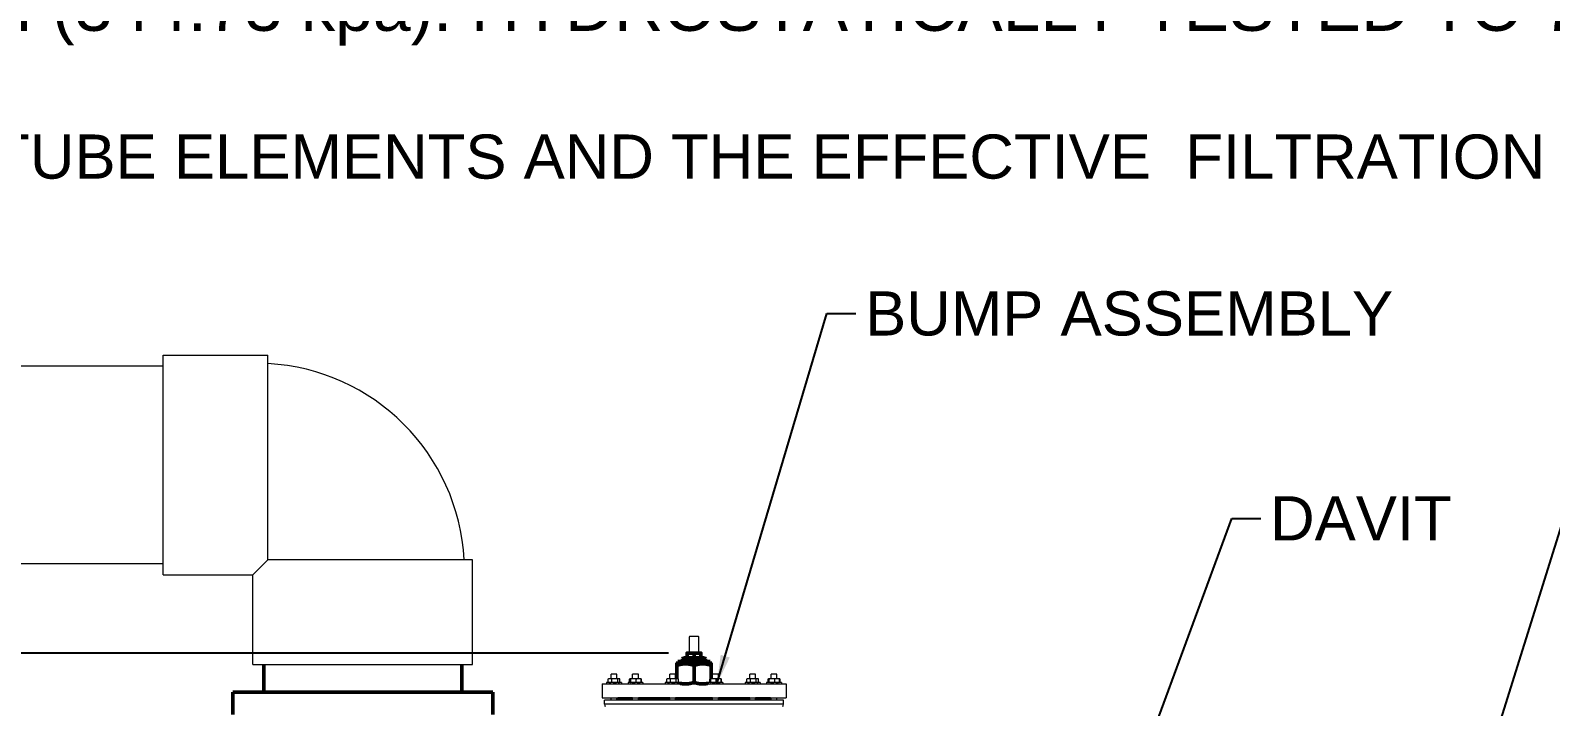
# Model space of a CAD drawing. Header units: inches. Extents: x 20 to 536, y 8 to 344.
# Drawn here: x 380.4 to 463, y 141.1 to 177.9 of the extents above; entities that cross this region are included whole.
import ezdxf

# ---------------------------------------------------------------- set-up
doc = ezdxf.new("R2010")
doc.units = ezdxf.units.IN
doc.header["$LTSCALE"] = 16
doc.header["$MEASUREMENT"] = 0
for name, color, linetype, lineweight in [('Dimension (ANSI)', 7, 'Continuous', 25), ('Symbol', 7, 'Continuous', 25), ('Symbol (ANSI)', 7, 'Continuous', 25), ('Visible (ANSI)', 7, 'Continuous', 50)]:
    doc.layers.add(name, color=color, linetype=linetype, lineweight=lineweight)
doc.styles.add('Standard D-E', font='arial.ttf')
doc.styles.add('Standard D-E NeptuneBenson', font='arial.ttf')
doc.dimstyles.new('Default D-E$7', dxfattribs={"dimscale": 16, "dimtxt": 0.15, "dimasz": 0.098425, "dimexe": 0.125, "dimexo": 0.0625, "dimgap": 0.031496, "dimtad": 0, "dimtih": 1, "dimtoh": 1, "dimrnd": 1e-08, "dimzin": 4, "dimdsep": 46, "dimtxsty": 'Standard D-E', "dimcen": 0.09, "dimdle": 0.393701, "dimclrd": 256, "dimclre": 256, "dimclrt": 256, "dimadec": 0, "dimazin": 1, "dimtfac": 1, "dimtofl": 0, "dimtmove": 0, "dimatfit": 3, "dimfxl": 1, "dimtolj": 1, "dimtzin": 4, "dimlwd": -1, "dimlwe": -1, "dimarcsym": 0})
doc.dimstyles.new('in [mm] D-E NeptuneBenson', dxfattribs={"dimscale": 16, "dimtxt": 0.15, "dimasz": 0.098425, "dimexe": 0.125, "dimexo": 0.063, "dimgap": 0.031496, "dimtad": 0, "dimtih": 1, "dimtoh": 1, "dimdec": 4, "dimrnd": 1e-08, "dimzin": 3, "dimdsep": 46, "dimlunit": 5, "dimtxsty": 'Standard D-E', "dimcen": 0.09, "dimdle": 0.393701, "dimclrd": 256, "dimclre": 256, "dimclrt": 256, "dimadec": 1, "dimazin": 1, "dimtfac": 1, "dimtofl": 0, "dimtmove": 0, "dimatfit": 3, "dimfxl": 1, "dimfrac": 1, "dimtolj": 1, "dimtzin": 4, "dimlwd": -1, "dimlwe": -1, "dimarcsym": 0})
doc.dimstyles.new('in [mm] D-E NeptuneBenson$7', dxfattribs={"dimscale": 16, "dimtxt": 0.15, "dimasz": 0.098425, "dimexe": 0.125, "dimexo": 0.063, "dimgap": 0.031496, "dimtad": 0, "dimtih": 1, "dimtoh": 1, "dimdec": 4, "dimrnd": 1e-08, "dimzin": 3, "dimdsep": 46, "dimlunit": 5, "dimtxsty": 'Standard D-E', "dimcen": 0.09, "dimdle": 0.393701, "dimclrd": 256, "dimclre": 256, "dimclrt": 256, "dimadec": 1, "dimazin": 1, "dimtfac": 1, "dimtofl": 0, "dimtmove": 0, "dimatfit": 3, "dimfxl": 1, "dimfrac": 1, "dimtolj": 1, "dimtzin": 4, "dimlwd": -1, "dimlwe": -1, "dimarcsym": 0})

# ---------------------------------------------------------------- blocks, each defined once
blk = doc.blocks.new('*D25')
at = {"layer": 'Defpoints', "color": 0, "transparency": 16777216}
for p in [(336.905, 144.01), (416.113, 144.01), (390.911, 45.678)]:
    blk.add_point(p, dxfattribs=at)
at = {"layer": 'Dimension (ANSI)', "transparency": 16777216}
for p, q in [((415.105, 144.01), (334.905, 144.01)), ((336.905, 142.435), (336.905, 111.916)), ((336.905, 47.253), (336.905, 94.55)), ((389.903, 45.678), (334.905, 45.678))]:
    blk.add_line(p, q, dxfattribs=at)
for points in [[(336.642, 142.435), (337.167, 142.435), (336.905, 144.01)], [(336.642, 47.253), (337.167, 47.253), (336.905, 45.678)]]:
    blk.add_solid(points, dxfattribs=at)
at = {"layer": 'Dimension (ANSI)', "transparency": 16777216, "char_height": 2.4, "attachment_point": 5, "style": 'Standard D-E'}
for s, insert in [('\\A1; \\fArial|b0|i0;98{\\H1x;\\S5#16;} in', (336.905, 106.187)), ('\\A1;[2491.0 mm]{\\P\\fArial|b0|i0;SHIPPING HEIGHT\\P\\fArial|b0|i0;REF.}', (336.905, 97.504))]:
    blk.add_mtext(s, dxfattribs=dict(at, insert=insert))

msp = doc.modelspace()

# ---------------------------------------------------------------- linework, layer by layer
at = {"layer": 'Visible (ANSI)', "linetype": 'Continuous', "lineweight": 18}
for p, q in [((387.63792, 159.61565), (368.17517, 159.61565)), ((387.63792, 148.27265), (387.63792, 160.20865)), ((387.63792, 160.20865), (393.33092, 160.20865)), ((393.33092, 149.08365), (393.33092, 160.20865)), ((387.63792, 148.86565), (368.17517, 148.86565)), ((392.51992, 148.27265), (393.33092, 149.08365)), ((404.45592, 149.08365), (393.33092, 149.08365)), ((404.45592, 143.39065), (404.45592, 149.08365)), ((387.63792, 148.27265), (392.51992, 148.27265)), ((392.51992, 143.39065), (392.51992, 148.27265)), ((416.22779, 144.88543), (416.22779, 144.0098)), ((416.72717, 144.90631), (416.24867, 144.90631)), ((416.74805, 144.0098), (416.74805, 144.88543)), ((392.51992, 143.39065), (404.45592, 143.39065)), ((411.48792, 142.33379), (421.48792, 142.33379)), ((411.48792, 142.33379), (411.48792, 141.58379)), ((412.54726, 142.41379), (411.73526, 142.41379)), ((411.73526, 142.41379), (411.73526, 142.33379)), ((411.81899, 142.4341), (411.81899, 142.59649)), ((411.85976, 142.61679), (411.83656, 142.60598)), ((411.85976, 142.41379), (411.83656, 142.42461)), ((411.91793, 142.61679), (411.85976, 142.61679)), ((412.178, 142.61679), (411.91793, 142.61679)), ((412.29751, 142.86379), (411.98501, 142.86379)), ((411.98501, 142.61679), (411.98501, 142.86379)), ((412.01687, 142.4341), (412.01687, 142.59649)), ((412.40133, 142.61679), (412.178, 142.61679)), ((412.29751, 142.61679), (412.29751, 142.86379)), ((412.33913, 142.4341), (412.33913, 142.59649)), ((412.42276, 142.61679), (412.40133, 142.61679)), ((412.42276, 142.61679), (412.44595, 142.60598)), ((412.42276, 142.41379), (412.44595, 142.42461)), ((412.46352, 142.4341), (412.46352, 142.59649)), ((412.54726, 142.41379), (412.54726, 142.33379)), ((413.71194, 142.41379), (412.89994, 142.41379)), ((412.89994, 142.41379), (412.89994, 142.33379)), ((412.98367, 142.4341), (412.98367, 142.59649)), ((413.02201, 142.61566), (413.00125, 142.60598)), ((413.02201, 142.41493), (413.00125, 142.42461)), ((413.00564, 142.4341), (413.00564, 142.59649)), ((413.02444, 142.61679), (413.02201, 142.61566)), ((413.02444, 142.41379), (413.02201, 142.41493)), ((413.02685, 142.61679), (413.02444, 142.61679)), ((413.19822, 142.61679), (413.02685, 142.61679)), ((413.04806, 142.4341), (413.04806, 142.59649)), ((413.46219, 142.86379), (413.14969, 142.86379)), ((413.14969, 142.61679), (413.14969, 142.86379)), ((413.47731, 142.61679), (413.19822, 142.61679)), ((413.34837, 142.4341), (413.34837, 142.59649)), ((413.46219, 142.61679), (413.46219, 142.86379)), ((413.58744, 142.61679), (413.47731, 142.61679)), ((413.58744, 142.61679), (413.58987, 142.61566)), ((413.58744, 142.41379), (413.58987, 142.41493)), ((413.58987, 142.61566), (413.61063, 142.60598)), ((413.58987, 142.41493), (413.61063, 142.42461)), ((413.60625, 142.4341), (413.60625, 142.59649)), ((413.62821, 142.4341), (413.62821, 142.59649)), ((413.71194, 142.41379), (413.71194, 142.33379)), ((415.72924, 142.41379), (414.91724, 142.41379)), ((414.91724, 142.41379), (414.91724, 142.33379)), ((415.00097, 142.4341), (415.00097, 142.59649)), ((415.04174, 142.61679), (415.01854, 142.60598)), ((415.04174, 142.41379), (415.01854, 142.42461)), ((415.09991, 142.61679), (415.04174, 142.61679)), ((415.35998, 142.61679), (415.09991, 142.61679)), ((415.47949, 142.86379), (415.16699, 142.86379)), ((415.16699, 142.61679), (415.16699, 142.86379)), ((415.19885, 142.4341), (415.19885, 142.59649)), ((415.58331, 142.61679), (415.35998, 142.61679)), ((415.47949, 142.61679), (415.47949, 142.86379)), ((415.52111, 142.4341), (415.52111, 142.59649)), ((415.60474, 142.61679), (415.58331, 142.61679)), ((415.60474, 142.61679), (415.62793, 142.60598)), ((415.60474, 142.41379), (415.62793, 142.42461)), ((415.6455, 142.4341), (415.6455, 142.59649)), ((415.72924, 142.41379), (415.72924, 142.33379)), ((418.05861, 142.41379), (417.24661, 142.41379)), ((417.24661, 142.41379), (417.24661, 142.33379)), ((417.3523, 142.4341), (417.3523, 142.59649)), ((417.37111, 142.61679), (417.36868, 142.61566)), ((417.37111, 142.41379), (417.36868, 142.41493)), ((417.37352, 142.61679), (417.37111, 142.61679)), ((417.54488, 142.61679), (417.37352, 142.61679)), ((417.39473, 142.4341), (417.39473, 142.59649)), ((417.80886, 142.86379), (417.49636, 142.86379)), ((417.49636, 142.61679), (417.49636, 142.86379)), ((417.82397, 142.61679), (417.54488, 142.61679)), ((417.69503, 142.4341), (417.69503, 142.59649)), ((417.80886, 142.61679), (417.80886, 142.86379)), ((417.93411, 142.61679), (417.82397, 142.61679)), ((417.93411, 142.61679), (417.93654, 142.61566)), ((417.93411, 142.41379), (417.93654, 142.41493)), ((417.93654, 142.61566), (417.9573, 142.60598)), ((417.93654, 142.41493), (417.9573, 142.42461)), ((417.95291, 142.4341), (417.95291, 142.59649)), ((417.97487, 142.4341), (417.97487, 142.59649)), ((418.05861, 142.41379), (418.05861, 142.33379)), ((420.0759, 142.41379), (419.2639, 142.41379)), ((419.2639, 142.41379), (419.2639, 142.33379)), ((419.34763, 142.4341), (419.34763, 142.59649)), ((419.3884, 142.61679), (419.36521, 142.60598)), ((419.3884, 142.41379), (419.36521, 142.42461)), ((419.44657, 142.61679), (419.3884, 142.61679)), ((419.70665, 142.61679), (419.44657, 142.61679)), ((419.82615, 142.86379), (419.51365, 142.86379)), ((419.51365, 142.61679), (419.51365, 142.86379)), ((419.54551, 142.4341), (419.54551, 142.59649)), ((419.92997, 142.61679), (419.70665, 142.61679)), ((419.82615, 142.61679), (419.82615, 142.86379)), ((419.86778, 142.4341), (419.86778, 142.59649)), ((419.9514, 142.61679), (419.92997, 142.61679)), ((419.9514, 142.61679), (419.9746, 142.60598)), ((419.9514, 142.41379), (419.9746, 142.42461)), ((419.99217, 142.4341), (419.99217, 142.59649)), ((420.0759, 142.41379), (420.0759, 142.33379)), ((421.24059, 142.41379), (420.42859, 142.41379)), ((420.42859, 142.41379), (420.42859, 142.33379)), ((420.51232, 142.4341), (420.51232, 142.59649)), ((420.55066, 142.61566), (420.52989, 142.60598)), ((420.55066, 142.41493), (420.52989, 142.42461)), ((420.53428, 142.4341), (420.53428, 142.59649)), ((420.55309, 142.61679), (420.55066, 142.61566)), ((420.55309, 142.41379), (420.55066, 142.41493)), ((420.5555, 142.61679), (420.55309, 142.61679)), ((420.72686, 142.61679), (420.5555, 142.61679)), ((420.57671, 142.4341), (420.57671, 142.59649)), ((420.99084, 142.86379), (420.67834, 142.86379)), ((420.67834, 142.61679), (420.67834, 142.86379)), ((421.00595, 142.61679), (420.72686, 142.61679)), ((420.87702, 142.4341), (420.87702, 142.59649)), ((420.99084, 142.61679), (420.99084, 142.86379)), ((421.11609, 142.61679), (421.00595, 142.61679)), ((421.11609, 142.61679), (421.11852, 142.61566)), ((421.11609, 142.41379), (421.11852, 142.41493)), ((421.11852, 142.61566), (421.13928, 142.60598)), ((421.11852, 142.41493), (421.13928, 142.42461)), ((421.13489, 142.4341), (421.13489, 142.59649)), ((421.15686, 142.4341), (421.15686, 142.59649)), ((421.24059, 142.41379), (421.24059, 142.33379)), ((421.48792, 142.33379), (421.48792, 141.58379)), ((411.48792, 141.58379), (421.48792, 141.58379)), ((421.34792, 141.45579), (411.62792, 141.45579)), ((411.62792, 141.2276), (411.62792, 141.45579)), ((411.98501, 141.45579), (411.98501, 141.58379)), ((412.29751, 141.45579), (412.29751, 141.58379)), ((412.33881, 141.58065), (412.30176, 141.51648)), ((413.14969, 141.51648), (412.30176, 141.51648)), ((413.14969, 141.58065), (412.33881, 141.58065)), ((413.14969, 141.45579), (413.14969, 141.58379)), ((413.46219, 141.45579), (413.46219, 141.58379)), ((415.16699, 141.58065), (413.46219, 141.58065)), ((415.16699, 141.51648), (413.46219, 141.51648)), ((415.16699, 141.45579), (415.16699, 141.58379)), ((415.47949, 141.45579), (415.47949, 141.58379)), ((417.49636, 141.58065), (415.47949, 141.58065)), ((417.49636, 141.51648), (415.47949, 141.51648)), ((417.49636, 141.45579), (417.49636, 141.58379)), ((417.80886, 141.45579), (417.80886, 141.58379)), ((419.51365, 141.58065), (417.80886, 141.58065)), ((419.51365, 141.51648), (417.80886, 141.51648)), ((419.51365, 141.45579), (419.51365, 141.58379)), ((419.82615, 141.45579), (419.82615, 141.58379)), ((420.63703, 141.58065), (419.82615, 141.58065)), ((420.67408, 141.51648), (419.82615, 141.51648)), ((420.63703, 141.58065), (420.67408, 141.51648)), ((420.67834, 141.45579), (420.67834, 141.58379)), ((420.99084, 141.45579), (420.99084, 141.58379)), ((421.34792, 141.2276), (421.34792, 141.45579)), ((421.34792, 141.2276), (411.62792, 141.2276))]:
    msp.add_line(p, q, dxfattribs=at)
at = {"layer": 'Visible (ANSI)'}
for p, q in [((415.91292, 143.75065), (415.86292, 143.70065)), ((415.91292, 143.75065), (417.06292, 143.75065)), ((416.30042, 144.0098), (416.11292, 144.0098)), ((416.11292, 143.75065), (416.11292, 143.9763)), ((416.67542, 144.0098), (416.30042, 144.0098)), ((416.48792, 143.75065), (416.48792, 143.9763)), ((416.86292, 144.0098), (416.67542, 144.0098)), ((416.86292, 143.75065), (416.86292, 143.9763)), ((417.06292, 143.75065), (417.11292, 143.70065)), ((393.11292, 143.39065), (393.11292, 141.88065)), ((403.86292, 143.39065), (403.86292, 141.88065)), ((416.01917, 143.42779), (415.55042, 143.42779)), ((415.55042, 143.34406), (415.55042, 142.61679)), ((417.36292, 143.56179), (415.61292, 143.56179)), ((415.61292, 143.56179), (415.61292, 143.42779)), ((417.11292, 143.70065), (415.86292, 143.70065)), ((415.86292, 143.56179), (415.86292, 143.70065)), ((416.95667, 143.42779), (416.01917, 143.42779)), ((416.48792, 143.34406), (416.48792, 142.41753)), ((417.42542, 143.42779), (416.95667, 143.42779)), ((417.11292, 143.56179), (417.11292, 143.70065)), ((417.36292, 143.56179), (417.36292, 143.42779)), ((417.42542, 143.34406), (417.42542, 142.61679)), ((405.54992, 141.88065), (391.42592, 141.88065)), ((391.42592, 140.68065), (391.42592, 141.88065)), ((405.54992, 140.68065), (405.54992, 141.88065))]:
    msp.add_line(p, q, dxfattribs=at)
at = {"layer": 'Visible (ANSI)', "linetype": 'Continuous', "lineweight": 18}
for centre, radius, start, end in [((392.73792, 148.49065), 11.272, 3.0156218, 86.9843782), ((416.24867, 144.88543), 0.02088, 90, 180), ((416.72717, 144.88543), 0.02088, 0, 90), ((412.36847, 141.39624), 0.1375, 119.0239117, 121.0716535), ((420.60737, 141.39624), 0.1375, 58.9283465, 60.9760883), ((411.91643, 141.24279), 0.28891, 183.0153263, 209.3417204), ((421.05941, 141.24279), 0.28891, 330.6582796, 356.9846737)]:
    msp.add_arc(centre, radius, start, end, dxfattribs=at)
at = {"layer": 'Visible (ANSI)'}
for points, weights in [([(416.11292, 143.9763), (416.11292, 144.0098), (416.11292, 144.0098)], [1, 1.0379548493, 1]), ([(416.30042, 144.0098), (416.2134, 144.0098), (416.11292, 143.9763)], [1, 1.0379548493, 1]), ([(416.48792, 143.9763), (416.38744, 144.0098), (416.30042, 144.0098)], [1, 1.0379548493, 1]), ([(416.67542, 144.0098), (416.5884, 144.0098), (416.48792, 143.9763)], [1, 1.0379548493, 1]), ([(416.86292, 143.9763), (416.76244, 144.0098), (416.67542, 144.0098)], [1, 1.0379548493, 1]), ([(416.86292, 144.0098), (416.86292, 144.0098), (416.86292, 143.9763)], [1, 1.0379548493, 1]), ([(415.55042, 143.34406), (415.55042, 143.42779), (415.55042, 143.42779)], [1, 1.0379548493, 1]), ([(416.01917, 143.42779), (415.80162, 143.42779), (415.55042, 143.34406)], [1, 1.0379548493, 1]), ([(416.48792, 143.34406), (416.23672, 143.42779), (416.01917, 143.42779)], [1, 1.0379548493, 1]), ([(416.95667, 143.42779), (416.73912, 143.42779), (416.48792, 143.34406)], [1, 1.0379548493, 1]), ([(417.42542, 143.34406), (417.17422, 143.42779), (416.95667, 143.42779)], [1, 1.0379548493, 1]), ([(417.42542, 143.42779), (417.42542, 143.42779), (417.42542, 143.34406)], [1, 1.0379548493, 1]), ([(415.72924, 142.36727), (415.87855, 142.33379), (416.01917, 142.33379)], [1.01753550896, 1.02420847105, 1]), ([(416.01917, 142.33379), (416.23672, 142.33379), (416.48792, 142.41753)], [1, 1.0379548493, 1]), ([(416.48792, 142.41753), (416.73912, 142.33379), (416.95667, 142.33379)], [1, 1.0379548493, 1]), ([(416.95667, 142.33379), (417.09729, 142.33379), (417.24661, 142.36727)], [1, 1.02420847105, 1.01753550896])]:
    msp.add_rational_spline(points, weights, degree=2, dxfattribs=at)
at = {"layer": 'Visible (ANSI)', "linetype": 'Continuous', "lineweight": 18}
for points, weights in [([(411.91793, 142.61679), (411.87201, 142.61679), (411.81899, 142.59649)], [1, 1.0379548493, 1]), ([(411.81899, 142.59649), (411.82806, 142.60201), (411.83656, 142.60598)], [1, 1.01005189042, 1.01477953359]), ([(411.83656, 142.42461), (411.82806, 142.42857), (411.81899, 142.4341)], [1.01477953359, 1.01005189042, 1]), ([(411.81899, 142.4341), (411.87201, 142.41379), (411.91793, 142.41379)], [1, 1.0379548493, 1]), ([(412.01687, 142.59649), (411.96384, 142.61679), (411.91793, 142.61679)], [1, 1.0379548493, 1]), ([(411.91793, 142.41379), (411.96384, 142.41379), (412.01687, 142.4341)], [1, 1.0379548493, 1]), ([(412.178, 142.61679), (412.10322, 142.61679), (412.01687, 142.59649)], [1, 1.0379548493, 1]), ([(412.01687, 142.4341), (412.10322, 142.41379), (412.178, 142.41379)], [1, 1.0379548493, 1]), ([(412.33913, 142.59649), (412.25278, 142.61679), (412.178, 142.61679)], [1, 1.0379548493, 1]), ([(412.178, 142.41379), (412.25278, 142.41379), (412.33913, 142.4341)], [1, 1.0379548493, 1]), ([(412.40133, 142.61679), (412.37246, 142.61679), (412.33913, 142.59649)], [1, 1.0379548493, 1]), ([(412.33913, 142.4341), (412.37246, 142.41379), (412.40133, 142.41379)], [1, 1.0379548493, 1]), ([(412.46352, 142.59649), (412.43019, 142.61679), (412.40133, 142.61679)], [1, 1.0379548493, 1]), ([(412.40133, 142.41379), (412.43019, 142.41379), (412.46352, 142.4341)], [1, 1.0379548493, 1]), ([(413.01163, 142.60598), (412.9981, 142.60201), (412.98367, 142.59649)], [1.01477953359, 1.01005189042, 1]), ([(412.98367, 142.59649), (412.99274, 142.60201), (413.00125, 142.60598)], [1, 1.01005189042, 1.01477953359]), ([(412.98367, 142.4341), (412.9981, 142.42857), (413.01163, 142.42461)], [1, 1.01005189042, 1.01477953359]), ([(413.00125, 142.42461), (412.99274, 142.42857), (412.98367, 142.4341)], [1.01477953359, 1.01005189042, 1]), ([(413.02685, 142.61679), (413.017, 142.61679), (413.00564, 142.59649)], [1, 1.0379548493, 1]), ([(413.00564, 142.4341), (413.017, 142.41379), (413.02685, 142.41379)], [1, 1.0379548493, 1]), ([(413.04806, 142.59649), (413.03669, 142.61679), (413.02685, 142.61679)], [1, 1.0379548493, 1]), ([(413.02685, 142.41379), (413.03669, 142.41379), (413.04806, 142.4341)], [1, 1.0379548493, 1]), ([(413.19822, 142.61679), (413.12853, 142.61679), (413.04806, 142.59649)], [1, 1.0379548493, 1]), ([(413.04806, 142.4341), (413.12853, 142.41379), (413.19822, 142.41379)], [1, 1.0379548493, 1]), ([(413.34837, 142.59649), (413.2679, 142.61679), (413.19822, 142.61679)], [1, 1.0379548493, 1]), ([(413.19822, 142.41379), (413.2679, 142.41379), (413.34837, 142.4341)], [1, 1.0379548493, 1]), ([(413.47731, 142.61679), (413.41747, 142.61679), (413.34837, 142.59649)], [1, 1.0379548493, 1]), ([(413.34837, 142.4341), (413.41747, 142.41379), (413.47731, 142.41379)], [1, 1.0379548493, 1]), ([(413.60625, 142.59649), (413.53715, 142.61679), (413.47731, 142.61679)], [1, 1.0379548493, 1]), ([(413.47731, 142.41379), (413.53715, 142.41379), (413.60625, 142.4341)], [1, 1.0379548493, 1]), ([(413.58987, 142.61566), (413.59751, 142.6121), (413.60625, 142.59649)], [1.01375847525, 1.02892942038, 1]), ([(413.60625, 142.4341), (413.59751, 142.41849), (413.58987, 142.41493)], [1, 1.02892942038, 1.01375847525]), ([(413.62821, 142.59649), (413.61063, 142.60719), (413.59488, 142.61216)], [1, 1.01965956375, 1.01895290532]), ([(413.59488, 142.41842), (413.61063, 142.42339), (413.62821, 142.4341)], [1.01895290532, 1.01965956375, 1]), ([(415.09991, 142.61679), (415.05399, 142.61679), (415.00097, 142.59649)], [1, 1.0379548493, 1]), ([(415.00097, 142.59649), (415.01004, 142.60201), (415.01854, 142.60598)], [1, 1.01005189042, 1.01477953359]), ([(415.01854, 142.42461), (415.01004, 142.42857), (415.00097, 142.4341)], [1.01477953359, 1.01005189042, 1]), ([(415.00097, 142.4341), (415.05399, 142.41379), (415.09991, 142.41379)], [1, 1.0379548493, 1]), ([(415.19885, 142.59649), (415.14582, 142.61679), (415.09991, 142.61679)], [1, 1.0379548493, 1]), ([(415.09991, 142.41379), (415.14582, 142.41379), (415.19885, 142.4341)], [1, 1.0379548493, 1]), ([(415.35998, 142.61679), (415.2852, 142.61679), (415.19885, 142.59649)], [1, 1.0379548493, 1]), ([(415.19885, 142.4341), (415.2852, 142.41379), (415.35998, 142.41379)], [1, 1.0379548493, 1]), ([(415.52111, 142.59649), (415.43476, 142.61679), (415.35998, 142.61679)], [1, 1.0379548493, 1]), ([(415.35998, 142.41379), (415.43476, 142.41379), (415.52111, 142.4341)], [1, 1.0379548493, 1]), ([(415.58331, 142.61679), (415.55444, 142.61679), (415.52111, 142.59649)], [1, 1.0379548493, 1]), ([(415.52111, 142.4341), (415.55444, 142.41379), (415.58331, 142.41379)], [1, 1.0379548493, 1]), ([(415.6455, 142.59649), (415.61217, 142.61679), (415.58331, 142.61679)], [1, 1.0379548493, 1]), ([(415.58331, 142.41379), (415.61217, 142.41379), (415.6455, 142.4341)], [1, 1.0379548493, 1]), ([(417.37352, 142.61679), (417.36367, 142.61679), (417.3523, 142.59649)], [1, 1.0379548493, 1]), ([(417.3523, 142.4341), (417.36367, 142.41379), (417.37352, 142.41379)], [1, 1.0379548493, 1]), ([(417.39473, 142.59649), (417.38336, 142.61679), (417.37352, 142.61679)], [1, 1.0379548493, 1]), ([(417.37352, 142.41379), (417.38336, 142.41379), (417.39473, 142.4341)], [1, 1.0379548493, 1]), ([(417.54488, 142.61679), (417.4752, 142.61679), (417.39473, 142.59649)], [1, 1.0379548493, 1]), ([(417.39473, 142.4341), (417.4752, 142.41379), (417.54488, 142.41379)], [1, 1.0379548493, 1]), ([(417.69503, 142.59649), (417.61457, 142.61679), (417.54488, 142.61679)], [1, 1.0379548493, 1]), ([(417.54488, 142.41379), (417.61457, 142.41379), (417.69503, 142.4341)], [1, 1.0379548493, 1]), ([(417.82397, 142.61679), (417.76413, 142.61679), (417.69503, 142.59649)], [1, 1.0379548493, 1]), ([(417.69503, 142.4341), (417.76413, 142.41379), (417.82397, 142.41379)], [1, 1.0379548493, 1]), ([(417.95291, 142.59649), (417.88381, 142.61679), (417.82397, 142.61679)], [1, 1.0379548493, 1]), ([(417.82397, 142.41379), (417.88381, 142.41379), (417.95291, 142.4341)], [1, 1.0379548493, 1]), ([(417.93654, 142.61566), (417.94417, 142.6121), (417.95291, 142.59649)], [1.01375847525, 1.02892942038, 1]), ([(417.95291, 142.4341), (417.94417, 142.41849), (417.93654, 142.41493)], [1, 1.02892942038, 1.01375847525]), ([(417.97487, 142.59649), (417.9573, 142.60719), (417.94154, 142.61216)], [1, 1.01965956375, 1.01895290532]), ([(417.94154, 142.41842), (417.9573, 142.42339), (417.97487, 142.4341)], [1.01895290532, 1.01965956375, 1]), ([(419.44657, 142.61679), (419.40066, 142.61679), (419.34763, 142.59649)], [1, 1.0379548493, 1]), ([(419.34763, 142.59649), (419.35671, 142.60201), (419.36521, 142.60598)], [1, 1.01005189042, 1.01477953359]), ([(419.36521, 142.42461), (419.35671, 142.42857), (419.34763, 142.4341)], [1.01477953359, 1.01005189042, 1]), ([(419.34763, 142.4341), (419.40066, 142.41379), (419.44657, 142.41379)], [1, 1.0379548493, 1]), ([(419.54551, 142.59649), (419.49249, 142.61679), (419.44657, 142.61679)], [1, 1.0379548493, 1]), ([(419.44657, 142.41379), (419.49249, 142.41379), (419.54551, 142.4341)], [1, 1.0379548493, 1]), ([(419.70665, 142.61679), (419.63186, 142.61679), (419.54551, 142.59649)], [1, 1.0379548493, 1]), ([(419.54551, 142.4341), (419.63186, 142.41379), (419.70665, 142.41379)], [1, 1.0379548493, 1]), ([(419.86778, 142.59649), (419.78143, 142.61679), (419.70665, 142.61679)], [1, 1.0379548493, 1]), ([(419.70665, 142.41379), (419.78143, 142.41379), (419.86778, 142.4341)], [1, 1.0379548493, 1]), ([(419.92997, 142.61679), (419.90111, 142.61679), (419.86778, 142.59649)], [1, 1.0379548493, 1]), ([(419.86778, 142.4341), (419.90111, 142.41379), (419.92997, 142.41379)], [1, 1.0379548493, 1]), ([(419.99217, 142.59649), (419.95884, 142.61679), (419.92997, 142.61679)], [1, 1.0379548493, 1]), ([(419.92997, 142.41379), (419.95884, 142.41379), (419.99217, 142.4341)], [1, 1.0379548493, 1]), ([(420.54028, 142.60598), (420.52675, 142.60201), (420.51232, 142.59649)], [1.01477953359, 1.01005189042, 1]), ([(420.51232, 142.59649), (420.52139, 142.60201), (420.52989, 142.60598)], [1, 1.01005189042, 1.01477953359]), ([(420.52989, 142.42461), (420.52139, 142.42857), (420.51232, 142.4341)], [1.01477953359, 1.01005189042, 1]), ([(420.51232, 142.4341), (420.52675, 142.42857), (420.54028, 142.42461)], [1, 1.01005189042, 1.01477953359]), ([(420.5555, 142.61679), (420.54565, 142.61679), (420.53428, 142.59649)], [1, 1.0379548493, 1]), ([(420.53428, 142.4341), (420.54565, 142.41379), (420.5555, 142.41379)], [1, 1.0379548493, 1]), ([(420.57671, 142.59649), (420.56534, 142.61679), (420.5555, 142.61679)], [1, 1.0379548493, 1]), ([(420.5555, 142.41379), (420.56534, 142.41379), (420.57671, 142.4341)], [1, 1.0379548493, 1]), ([(420.72686, 142.61679), (420.65718, 142.61679), (420.57671, 142.59649)], [1, 1.0379548493, 1]), ([(420.57671, 142.4341), (420.65718, 142.41379), (420.72686, 142.41379)], [1, 1.0379548493, 1]), ([(420.87702, 142.59649), (420.79655, 142.61679), (420.72686, 142.61679)], [1, 1.0379548493, 1]), ([(420.72686, 142.41379), (420.79655, 142.41379), (420.87702, 142.4341)], [1, 1.0379548493, 1]), ([(421.00595, 142.61679), (420.94611, 142.61679), (420.87702, 142.59649)], [1, 1.0379548493, 1]), ([(420.87702, 142.4341), (420.94611, 142.41379), (421.00595, 142.41379)], [1, 1.0379548493, 1]), ([(421.13489, 142.59649), (421.0658, 142.61679), (421.00595, 142.61679)], [1, 1.0379548493, 1]), ([(421.00595, 142.41379), (421.0658, 142.41379), (421.13489, 142.4341)], [1, 1.0379548493, 1]), ([(421.11852, 142.61566), (421.12615, 142.6121), (421.13489, 142.59649)], [1.01375847525, 1.02892942038, 1]), ([(421.13489, 142.4341), (421.12615, 142.41849), (421.11852, 142.41493)], [1, 1.02892942038, 1.01375847525]), ([(421.15686, 142.59649), (421.13928, 142.60719), (421.12353, 142.61216)], [1, 1.01965956375, 1.01895290532]), ([(421.12353, 142.41842), (421.13928, 142.42339), (421.15686, 142.4341)], [1.01895290532, 1.01965956375, 1])]:
    msp.add_rational_spline(points, weights, degree=2, dxfattribs=at)

# ---------------------------------------------------------------- texts
at = {"layer": 'Symbol', "insert": (425.78152, 163.67385), "char_height": 2.4000001, "width": 28.7012205, "attachment_point": 1, "style": 'Standard D-E'}
msp.add_mtext('\\fArial|b0|i0;BUMP ASSEMBLY', dxfattribs=at)
at = {"layer": 'Symbol (ANSI)', "insert": (318.93333, 271.4847), "char_height": 2.40000008, "width": 216.2072296, "attachment_point": 1, "line_spacing_factor": 1.741933, "style": 'Standard D-E NeptuneBenson'}
msp.add_mtext('\\pxsm1.88;\\fArial|b0|i0;{\\H2.6400;NOTES:\\P}\\fArial|b0|i0;{\\H2.6400;1.^I}\\fArial|b0|i0;{\\H2.6400;FILTER TANK IS TO BE CONSTRUCTED OF HIGH QUALITY A36 CARBON STEEL, UPPER HEAD THICKNESS = 1 1/2" \\P(38.1mm), LOWER HEAD THICKNESS = 5/16" (7.93mm) & SHELL THICKNESS = 1/4" (6.35mm).\\P}\\fArial|b0|i0;{\\H2.6400;2.^I}\\fArial|b0|i0;{\\H2.6400;INTERIOR OF TANK IS LINED WITH FLEXSOL 3000. EXTERIOR IS COATED WITH 5-8 MILS OF HIGH SOLIDS ENAMEL. \\PNO WELDING OR EXTREME HEAT IS TO BE APPLIED TO TANK AFTER LINING OR COATING PROCESS IS DONE.\\P}\\fArial|b0|i0;{\\H2.6400;3.^I}\\fArial|b0|i0;{\\H2.6400;ELECTRICAL REQUIREMENTS: 120VAC-10-60Hz, 15 AMP CIRCUIT PROTECTION.\\P}\\fArial|b0|i0;{\\H2.6400;4.^I}\\fArial|b0|i0;{\\H2.6400;LOCATE ALL ELECTRICAL ITEMS IN A NON-HAZARDOUS LOCATION.\\P}\\fArial|b0|i0;{\\H2.6400;5.^I}\\fArial|b0|i0;{\\H2.6400;ELECTRICAL CONNECTIONS ARE THE RESPONSIBILITY OF THE CUSTOMER.\\P}\\fArial|b0|i0;{\\H2.6400;6.^I}\\fArial|b0|i0;{\\H2.6400;MEDIA QUANTITIES ARE INDICATED FOR INFORMATIONAL PURPOSES ONLY.\\P}\\fArial|b0|i0;{\\H2.6400;7.^I}\\fArial|b0|i0;{\\H2.6400;ALL PNEUMATIC TUBING SUPPLIED BY POOL CONTRACTOR.\\P}\\fArial|b0|i0;{\\H2.6400;8.^I}\\fArial|b0|i0;{\\H2.6400;DRAIN VALVE MUST BE A BUTTERFLY VALVE AND INSTALLED DIRECTLY ON THE BOTTOM TANK HEAD.\\P}\\fArial|b0|i0;{\\H2.6400;9.^I}\\fArial|b0|i0;{\\H2.6400;DESIGN PRESSURE IS 50 PSI (344.73 kpa). HYDROSTATICALLY TESTED TO 75 PSI (517.11 kpa).\\P}\\fArial|b0|i0;{\\H2.4000;10. THIS PRECOAT FILTER UTILIZES TUBE ELEMENTS AND THE EFFECTIVE  FILTRATION  AREA REPRESENTS THE UNCOATED \\PAREA.}\\fArial|b0|i0;{\\H2.6400;\\P}', dxfattribs=at)
at = {"layer": 'Symbol (ANSI)', "insert": (447.78203, 152.53562), "char_height": 2.4000001, "width": 9.8762204, "attachment_point": 1, "style": 'Standard D-E'}
msp.add_mtext('\\fArial|b0|i0;DAVIT', dxfattribs=at)

# ---------------------------------------------------------------- dimensions: what is measured, and where the dimension line sits
at = {"layer": 'Dimension (ANSI)'}
dim = msp.add_linear_dim(base=(336.904721, 144.009798), p1=(390.911041, 45.678154), p2=(416.112922, 144.009798), angle=90, text=' \\fArial|b0|i0;<> in\\X[2491.0 mm]{\\P\\fArial|b0|i0;SHIPPING HEIGHT\\P\\fArial|b0|i0;REF.}', dimstyle='in [mm] D-E NeptuneBenson', override={"dimgap": 0.031496, "dimdec": 4, "dimpost": '', "dimtol": 0, "dimlim": 0, "dimtp": 0, "dimtm": 0, "dimtdec": 2, "dimatfit": 1}, dxfattribs=at)
dim.commit()
dim.dimension.update_dxf_attribs({"geometry": '*D25', "text_midpoint": (336.904721, 103.232832), "dimtype": 160})

# ---------------------------------------------------------------- leaders
at = {"layer": 'Symbol', "annotation_type": 0, "has_hookline": 1, "hookline_direction": 0, "text_width": 28.42183}
msp.add_leader([(417.73224, 142.33379), (423.70278, 162.47385), (425.27758, 162.47385)], dimstyle='Default D-E$7', override={"dimtad": 0}, dxfattribs=at)
at = {"layer": 'Symbol (ANSI)', "annotation_type": 0, "has_hookline": 1, "hookline_direction": 0}
for points, text_width in [([(453.97731, 120.11565), (467.64853, 163.87135), (469.22333, 163.87135)], 42.20137), ([(441.11376, 138.86565), (445.70329, 151.33562), (447.27809, 151.33562)], 9.54761)]:
    msp.add_leader(points, dimstyle='in [mm] D-E NeptuneBenson$7', override={"dimtad": 0}, dxfattribs=dict(at, text_width=text_width))

doc.saveas('drawing.dxf')
